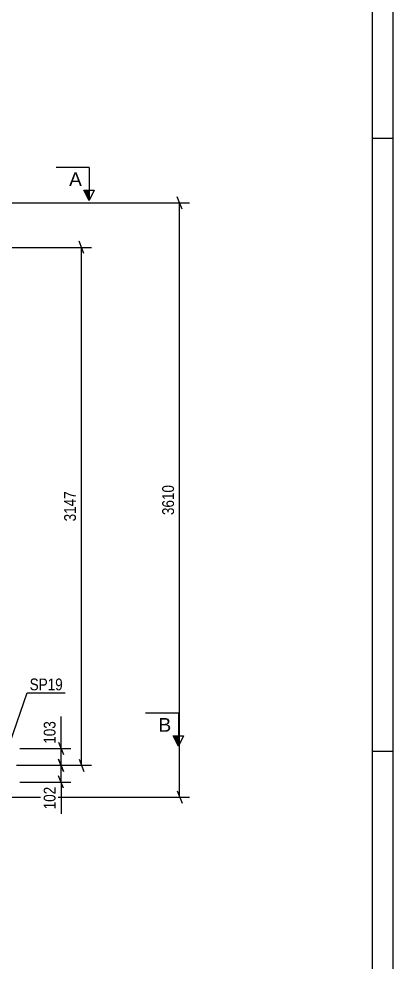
# Model space of a CAD drawing. Header units: millimetres. Extents: x -86 to 755, y -421 to 173.
# Drawn here: x 663.9 to 754.9, y -173.7 to 55.5 of the extents above; entities that cross this region are included whole.
import ezdxf

# ---------------------------------------------------------------- set-up
doc = ezdxf.new("R2010")
doc.units = ezdxf.units.MM
doc.styles.add('Arial', font='ARIAL.TTF', dxfattribs={"height": 0.2})
doc.styles.add('Arial Narrow', font='ARIALN.TTF', dxfattribs={"height": 0.2})

# ---------------------------------------------------------------- blocks, each defined once
blk = doc.blocks.new('Unknown-814409347-1133')
at = {"color": 5, "linetype": 'Continuous'}
for p, q in [((754.89, -420.52), (754.89, 173.48)), ((749.89, -415.52), (749.89, 168.48)), ((754.89, 26.48), (749.89, 26.48)), ((754.89, -122.52), (749.89, -122.52))]:
    blk.add_line(p, q, dxfattribs=at)
blk = doc.blocks.new('StraightDimension-814409347-4970 - 3393')
at = {"color": 7, "linetype": 'Continuous'}
for p, q in [((641.73, 0), (681.51, 0)), ((679.71, -1.5), (678.51, 1.5)), ((679.11, -125.86), (679.11, 0)), ((663.35, -125.86), (681.51, -125.86)), ((678.51, -124.36), (679.71, -127.36))]:
    blk.add_line(p, q, dxfattribs=at)
at = {"color": 0}
blk.add_wipeout([(678.36, -58.67), (674.16, -58.67), (674.16, -67.19), (678.36, -67.19)], dxfattribs=at)
at = {"color": 3, "style": 'Arial Narrow'}
blk.add_text('3147', height=2.863, rotation=90.0002, dxfattribs=at).set_placement((677.76, -66.59))
blk = doc.blocks.new('StraightDimension-814409347-4274 - 3393')
at = {"color": 7, "linetype": 'Continuous'}
for p, q in [((703.56, 9.3), (702.36, 12.3)), ((638.33, 10.8), (705.36, 10.8)), ((702.96, -133.6), (702.96, 10.8)), ((702.36, -132.1), (703.56, -135.1)), ((552.17, -133.6), (705.36, -133.6))]:
    blk.add_line(p, q, dxfattribs=at)
at = {"color": 0}
blk.add_wipeout([(702.21, -57.15), (698.01, -57.15), (698.01, -65.66), (702.21, -65.66)], dxfattribs=at)
at = {"color": 3, "style": 'Arial Narrow'}
blk.add_text('3610', height=2.863, rotation=90.0002, dxfattribs=at).set_placement((701.61, -65.06))
blk = doc.blocks.new('StraightDimension-814409347-12820 - 3393')
at = {"color": 7, "linetype": 'Continuous'}
for p, q in [((673.55, -120.26), (674.75, -123.26)), ((664.14, -121.76), (676.55, -121.76)), ((674.15, -125.86), (674.15, -121.76)), ((664.14, -125.86), (676.55, -125.86)), ((674.75, -127.36), (673.55, -124.36))]:
    blk.add_line(p, q, dxfattribs=at)
at = {"color": 0}
blk.add_wipeout([(673.4, -114.55), (669.2, -114.55), (669.2, -121.23), (673.4, -121.23)], dxfattribs=at)
at = {"color": 7, "linetype": 'Continuous'}
blk.add_line((674.15, -121.76), (674.15, -114.03), dxfattribs=at)
blk.add_line((674.15, -121.76), (674.15, -114.03), dxfattribs=at)
at = {"color": 3, "style": 'Arial Narrow'}
blk.add_text('103', height=2.863, rotation=90.0002, dxfattribs=at).set_placement((672.8, -120.63))
blk = doc.blocks.new('StraightDimension-814409347-12821 - 3393')
at = {"color": 7, "linetype": 'Continuous'}
for p, q in [((664.14, -125.86), (676.55, -125.86)), ((673.55, -124.36), (674.75, -127.36)), ((674.15, -129.96), (674.15, -125.86)), ((664.14, -129.96), (676.55, -129.96)), ((674.75, -131.46), (673.55, -128.46))]:
    blk.add_line(p, q, dxfattribs=at)
at = {"color": 0}
blk.add_wipeout([(673.4, -130.48), (669.2, -130.48), (669.2, -137.17), (673.4, -137.17)], dxfattribs=at)
at = {"color": 7, "linetype": 'Continuous'}
blk.add_line((674.15, -129.96), (674.15, -137.69), dxfattribs=at)
blk.add_line((674.15, -129.96), (674.15, -137.69), dxfattribs=at)
at = {"color": 3, "style": 'Arial Narrow'}
blk.add_text('102', height=2.863, rotation=90.0002, dxfattribs=at).set_placement((672.8, -136.57))
blk = doc.blocks.new('Mark-814409347-3652 - 3393')
at = {"color": 0}
blk.add_wipeout([(674.56, -107.65), (674.56, -104.65), (666.52, -104.65), (666.52, -107.65)], dxfattribs=at)
blk.add_wipeout([(674.56, -107.65), (674.56, -104.65), (666.52, -104.65), (666.52, -107.65)], dxfattribs=at)
at = {"color": 30, "linetype": 'Continuous'}
for p, q in [((661.77, -120.29), (665.92, -108.25)), ((665.92, -108.25), (675.16, -108.25))]:
    blk.add_line(p, q, dxfattribs=at)
at = {"color": 3, "style": 'Arial Narrow'}
blk.add_text('SP19', height=2.863, dxfattribs=at).set_placement((666.52, -107.65))
blk = doc.blocks.new('SectionMark-814409347-5115 - 3393')
at = {"color": 6, "linetype": 'Continuous'}
for p in [(702.68, -113.22), (703.93, -118.72)]:
    blk.add_line(p, (702.68, -121.22), dxfattribs=at)
at = {"color": 0, "linetype": 'Continuous'}
blk.add_wipeout([(700.93, -117.72), (700.93, -114.22), (697.82, -114.22), (697.82, -117.72)], dxfattribs=at)
at = {"linetype": 'Continuous'}
blk.add_hatch(color=6, dxfattribs=at).paths.add_polyline_path([(701.43, -118.72), (702.68, -118.72), (702.68, -121.22)])
at = {"color": 6, "linetype": 'Continuous'}
for p, q in [((702.68, -113.22), (694.68, -113.22)), ((701.43, -118.72), (703.93, -118.72)), ((702.68, -121.22), (701.43, -118.72))]:
    blk.add_line(p, q, dxfattribs=at)
at = {"color": 3, "linetype": 'Continuous', "style": 'Arial'}
blk.add_text('B', height=3.34, dxfattribs=at).set_placement((697.82, -117.72))
blk = doc.blocks.new('SectionMark-814409347-5113 - 3393')
at = {"color": 6, "linetype": 'Continuous'}
for p in [(680.96, 19.4), (682.21, 13.9)]:
    blk.add_line(p, (680.96, 11.4), dxfattribs=at)
at = {"color": 0, "linetype": 'Continuous'}
blk.add_wipeout([(679.21, 14.9), (679.21, 18.4), (676.1, 18.4), (676.1, 14.9)], dxfattribs=at)
at = {"linetype": 'Continuous'}
blk.add_hatch(color=6, dxfattribs=at).paths.add_polyline_path([(679.71, 13.9), (680.96, 13.9), (680.96, 11.4)])
at = {"color": 6, "linetype": 'Continuous'}
for p, q in [((680.96, 19.4), (672.96, 19.4)), ((679.71, 13.9), (682.21, 13.9)), ((680.96, 11.4), (679.71, 13.9))]:
    blk.add_line(p, q, dxfattribs=at)
at = {"color": 3, "linetype": 'Continuous', "style": 'Arial'}
blk.add_text('A', height=3.34, dxfattribs=at).set_placement((676.1, 14.9))

msp = doc.modelspace()

# ---------------------------------------------------------------- block references
msp.add_blockref('Unknown-814409347-1133', (0, 0))

# ---------------------------------------------------------------- next in the draw order: block references
msp.add_blockref('StraightDimension-814409347-4970 - 3393', (0, 0))

# ---------------------------------------------------------------- next in the draw order: block references
msp.add_blockref('StraightDimension-814409347-4274 - 3393', (0, 0))

# ---------------------------------------------------------------- next in the draw order: block references
for name in ['SectionMark-814409347-5113 - 3393', 'StraightDimension-814409347-12820 - 3393']:
    msp.add_blockref(name, (0, 0))

# ---------------------------------------------------------------- next in the draw order: block references
for name in ['Mark-814409347-3652 - 3393', 'StraightDimension-814409347-12821 - 3393']:
    msp.add_blockref(name, (0, 0))

# ---------------------------------------------------------------- next in the draw order: block references
msp.add_blockref('SectionMark-814409347-5115 - 3393', (0, 0))

doc.saveas('drawing.dxf')
